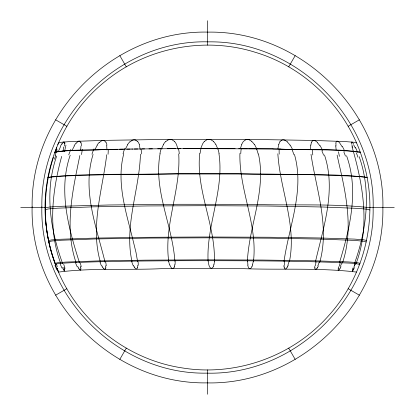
<?xml version="1.0" encoding="UTF-8"?>
<svg xmlns="http://www.w3.org/2000/svg" width="415" height="415" viewBox="0 0 415 415"><rect width="100%" height="100%" fill="white"/><g stroke="black" fill="none" stroke-linecap="round" stroke-linejoin="round"><path stroke-width="0.62" d="M46.143 225.802C39.586 171.779 62.608 115.391 105.145 81.428C146.168 47.601 204.305 36.281 255.023 52.217C308.444 68.065 351.655 113.43 364.899 167.551C378.407 219.156 364.142 276.883 328.115 316.235C292.393 356.495 235.772 376.618 182.652 367.981C127.384 359.904 78.025 321.008 57.265 269.148C55.138 264.459 54.126 263.888 58.785 263.608C63.075 263.136 67.386 262.923 71.691 262.7C107.698 261.118 143.751 260.994 179.783 260.713C233.697 260.734 287.647 260.511 341.529 262.685C347.438 263.286 353.979 262.737 359.561 264.469M140.436 154.219C139.461 190.039 123.971 225.677 132.017 261.575M64.735 270.834L64.543 269.714M106.977 149.981L106.686 145.359M137.801 265.159L137.713 266.57A8.565 6.863 54.9 0 1 137.573 267.608M80.972 146.09L80.593 150.723M352.304 271.042L352.501 269.989M55.034 263.401L57.685 262.721L65.912 262.072L97.956 260.926L145.364 260.153L202.919 259.832L262.633 260.049L314.492 260.802L348.403 261.943L357.17 262.607L360.002 263.302M239.906 153.436C239.019 189.956 257.782 224.655 253.472 261.336M356.495 272.079C318.953 267.525 279.777 270.149 241.893 268.598L161.482 268.676C127.415 270.253 92.265 267.737 58.51 272.1M338.126 269.127L338.23 270.217M314.845 266.005L314.793 267.364M366.512 240.446L363.452 239.761L354.239 239.092L319.524 237.966L269.444 237.245L203.692 237.001L143.766 237.323L93.489 238.127L60.04 239.284L51.393 239.937L48.524 240.627M64.372 143.746L64.315 142.298M277.946 148.648L278.647 144.555M283.985 261.502C289.001 226.185 304.812 190.246 294.417 154.375M214.405 261.388C215.447 224.733 195.74 190.158 199.755 153.327M106.707 154.774C102.521 190.158 89.956 226.751 100.461 262.171M366.191 241.976L363.348 241.188L354.363 240.41L320.691 239.087L271.156 238.189L208.439 237.821L150.225 238.07L95.626 238.947L60.984 240.249L52 240.991L48.778 241.779M45.126 209.782L48.176 208.973L57.467 208.185L93.354 206.826L147.221 205.949L207.5 205.69L267.784 206.027L323.02 207.007L357.533 208.372L366.824 209.17L369.874 209.985M105.685 268.194L104.948 269.491L103.46 268.308M351.406 142.558L351.484 144.005M310.711 145.022L310.57 149.218M45.111 207.853L49.437 207.033L62.063 206.26L108.922 204.989L179.067 204.279L251.552 204.32C290.811 205.856 330.885 203.231 369.889 207.687M174.715 264.853L174.45 266.259M338.23 268.168L338.479 266.741M335.782 143.139L336.259 141.691A5.177 2.293 64.8 0 1 338.292 141.484M79.846 155.526C72.703 190.392 64.06 227.908 76.111 262.705M315.379 262.062C323.378 227.301 336.373 190.438 324.473 154.987M63.894 146.853L63.713 147.74M240.524 148.295L241.753 144.207M63.666 147.973L62.847 151.6M160.138 153.472C153.197 190.278 172.536 225.21 174.907 261.45M61.679 156.413C52.15 191.082 47.834 229.236 60.798 263.603M213.86 264.786L213.44 266.186M289.385 261.761C296.875 225.304 280.104 189.878 277.853 153.789M137.521 267.608C137.427 269.117 135.586 269.377 134.802 267.768M339.423 262.794C349.829 228.499 359.151 190.786 346.561 155.76M123.753 153.856C116.392 181.666 125.527 210.327 132.286 237.281L136.042 252.626L137.624 261.751M352.766 269.024L353.196 267.597M47.886 177.61L51.621 176.749L61.218 176.053L103.963 174.762L168.319 173.999L238.309 173.927C281.043 175.493 324.561 172.661 367.062 177.319M53.442 157.389C42.18 192.01 42.496 230.465 55.48 264.562M200.86 148.191L202.53 144.098A13.436 12.626 14.4 0 1 204.413 141.38M47.912 177.454C90.423 172.635 133.926 175.125 176.697 173.693L247.62 173.792L309.476 174.642L351.754 176.069L363.213 176.925L367.156 177.812M319.711 262.389C329.858 226.445 316.287 189.92 311.011 154.364M54.962 152.559L56.648 147.647M93.074 154.453C81.833 190.449 96.602 227.415 105.099 262.27M356.179 258.587C367.099 225.962 370.932 189.598 359.172 156.647M354.405 263.888L356.08 258.882M252.574 264.962L252.055 266.29M56.679 156.092C44.281 191.149 50.231 229.661 62.717 263.816M70.197 155.215C57.944 190.708 68.693 228.598 79.55 262.975M342.391 263.188C353.378 230.948 346.624 196.139 339.039 163.935L337.12 155.127M355.873 264.101C370.434 226.123 363.032 184.488 351.987 146.645M161.648 148.331L163.655 144.233M57.81 144.565L58.333 143.3M58.619 150.925L60.434 146.9M288.207 265.372L287.605 266.695M174.113 267.291C173.797 268.879 171.722 268.962 171.084 267.416A8.388 7.766 26.8 0 1 170.456 266.446L169.808 264.931M311.349 142.397L312.35 140.95M125.569 148.71L127.763 144.602M354.488 267.499L353.808 268.972M72.236 150.054L74.301 146.033M318.341 265.989L317.693 267.307M95.071 149.296L97.24 145.286M341 266.601L340.274 268.08M54.764 152.336C69.736 149.525 85.469 150.629 100.689 149.665M54.868 152.051C71.032 149.364 87.881 150.401 104.258 149.582M353.305 269.958L352.574 271.12M58.51 142.905L61.773 142.2L70.835 141.52L104.061 140.374L152.969 139.622L211.619 139.378L267.141 139.673L314.331 140.457L345.244 141.582L353.585 142.241L356.49 142.905M80.692 270.056L80.8 268.93M119.811 359.385L126.305 348.133M288.695 66.867L295.19 55.615M61.944 144.161L63.096 142.589M339.688 269.102L338.619 270.336M279.845 141.831L281.266 140.4M286.983 267.753C286.35 269.268 284.524 269.434 284.275 267.815M317.06 268.355L315.618 269.626L314.861 268.412M76.236 143.232L77.761 141.733M99.418 142.49L101.265 140.996M204.471 141.427L206.504 139.938M129.968 141.92L132.037 140.41M165.798 141.556L167.919 140.057M55.615 295.19L66.867 288.695M348.133 126.305L359.385 119.811M245.187 140.042L243.356 141.541A13.477 11.931 44.8 0 0 241.821 144.238M100.71 149.582L108.673 149.483M105 149.488L112.46 149.405M109.436 149.4L114.001 149.379M113.238 149.327L117.912 149.307M114.784 149.296L120.298 149.265M119.51 149.218L130.113 149.11M120.309 149.208L123.53 149.156M126.803 149.104L132.624 149.026M131.783 149.089L152.44 148.809M134.31 149.006L137.707 148.964M141.997 148.912L144.586 148.886M148.949 148.886L162.141 148.726M157.731 148.803L175.421 148.643M167.468 148.731L180.717 148.622M178.979 148.669L235.134 148.606M183.383 148.653L272.971 148.876M20.75 207.5L45.111 207.5M369.889 207.5L394.25 207.5M238.718 148.71L247.579 148.762M248.461 148.772L280.659 148.964M273.044 149.011C301.938 150.054 331.435 148.285 360.101 151.968M280.732 149.11C307.136 150.386 334.117 148.648 360.267 152.435M80.318 270.181L79.224 269.045M210.82 139.725L213.3 141.235M249.291 139.86L251.843 141.385M284.918 140.228L287.362 141.764M135.798 140.156L137.619 141.603M315.301 140.825L317.444 142.35M55.615 119.811L66.867 126.305M348.133 288.695L359.385 295.19M338.303 141.572L340.03 143.102M64.47 270.964L63.728 269.911M352.413 142.449L353.637 144.036M174.29 141.271L172.121 139.829A5.172 4.612 -30 0 0 167.893 139.99M290.21 145.037L292.798 149.877M320.126 145.634L322.73 150.484M254.654 144.648L256.932 149.177M102.785 267.302L102.012 265.88M342.37 146.396L344.808 151.252M134.154 266.793L133.381 265.299M78.591 268.049L77.828 266.632M119.811 55.615L126.305 66.867M288.695 348.133L295.19 359.385M215.888 144.493L217.828 149.011M105.706 142.158L104.419 140.726A5.177 3.413 -59.2 0 0 101.25 140.893M63.179 268.92L62.483 267.514M355.479 147.377L357.533 152.129M58.463 271.799L57.042 268.137M57.602 269.854L57.016 268.458M55.428 264.459C49.712 249.228 46.314 233.137 45.411 216.889M55.75 264.728C51.102 252.387 47.803 239.522 46.283 226.414M139.269 144.804L140.208 149.426M63.827 267.229L64.252 268.645M258.431 153.97C266.57 190.158 249.145 225.298 247.382 261.16M80.723 142.89L80.028 141.453A5.167 2.423 -64.4 0 0 77.771 141.598M178.014 149.099L176.489 144.477A14.027 12.569 -38.2 0 0 174.31 141.256M168.718 261.191C163.718 225.029 180.982 190.039 178.725 153.887M80.396 266.389L80.666 267.805M247.745 265.086L248.066 266.435A8.357 7.423 -42.7 0 0 248.471 267.447C248.907 269.138 250.976 268.811 251.49 267.353A8.57 7.844 -32.2 0 0 252.014 266.274M218.97 153.804C224.328 190.08 206.416 224.899 208.071 261.051M284.036 266.793L283.896 265.439M336.14 149.696L335.714 145.769M105.628 265.683L105.721 267.099M207.5 20.75L207.5 45.111M207.5 369.889L207.5 394.25M356.449 153.068A43.248 16.185 72.7 0 1 357.943 157.249M354.514 265.88A26.653 2.163 -70.7 0 1 355.458 263.053M352.657 269.786A8.419 1.504 -68.9 0 1 352.916 268.858M353.746 268.853A8.508 2.345 -68.2 0 1 353.269 269.802M355.188 263.841A27.354 9.125 -69.2 0 1 353.912 266.99M352.475 147.341A13.405 2.08 71.6 0 1 351.92 144.814M351.464 142.667A5.188 1.126 67.3 0 1 351.536 142.236M351.785 142.003A5.188 1.126 67.3 0 1 352.377 142.314M353.622 144.83A14.224 3.818 69.8 0 1 355.276 147.973M343.77 151.791A43.336 25.6 69.6 0 1 345.436 156.107M339.325 266.228A27.032 8.637 -70.1 0 1 340.253 262.55M338.22 269.05A8.362 3.434 -67.5 0 1 338.334 268.1M340.196 268.017A8.559 4.259 -66.1 0 1 339.641 268.993M341.742 263.048A27.447 15.122 -66.7 0 1 340.419 266.321M339.434 156.388A40.52 10.162 74.1 0 1 338.484 151.719M336.015 146.028A13.358 5.245 69.7 0 1 335.994 143.403M339.906 143.517A14.032 6.905 67.1 0 1 342.095 146.718M321.874 150.821A43.425 33.283 63.6 0 1 323.576 155.2M315.473 265.74A26.934 14.541 -67.8 0 1 316.059 261.927M314.923 268.344A8.466 5.198 -64.2 0 1 314.876 267.322M317.615 267.265A8.466 5.805 -61.5 0 1 316.998 268.303M319.151 262.301A27.027 19.692 -61.5 0 1 317.823 265.808M312.811 154.966A41.059 19.847 71.9 0 1 312.282 150.137M310.923 145.162A13.316 8.02 66.1 0 1 311.468 142.516M312.339 140.934A5.177 3.299 59.9 0 1 315.301 140.758M317.293 142.615A14.079 9.607 62 0 1 319.851 145.847M292.217 150.074A43.513 38.694 51 0 1 293.82 154.499M284.327 265.294A26.83 19.422 -62.9 0 1 284.493 261.424M284.311 267.794A8.409 6.536 -57.3 0 1 284.088 266.772M287.538 266.669A8.518 7.055 -52.2 0 1 286.931 267.717M288.996 261.709A27.12 23.328 -50.7 0 1 287.839 265.268M279.217 154.126A40.976 27.961 67.8 0 1 279.171 149.151M278.797 144.633A13.41 10.323 59.2 0 1 279.897 141.873M281.245 140.369A5.177 4.077 50.8 0 1 284.923 140.171M287.221 141.94A14.126 11.667 52 0 1 289.971 145.183M256.667 149.265A42.833 40.686 21.6 0 1 258.177 154.022M247.973 265.019A26.731 22.955 -52.7 0 1 247.698 261.113M253.295 261.315A27.214 25.403 -26.5 0 1 252.393 264.915M240.778 153.617A40.888 34.113 59.5 0 1 241.25 148.554M245.156 139.995A5.172 4.575 33.1 0 1 249.306 139.808M251.739 141.494A14.172 12.932 31.4 0 1 254.488 144.736M217.948 148.975A42.921 40.649 -25.2 0 1 219.125 153.768M208.18 261.035A26.633 24.905 -29.2 0 0 208.885 264.962L209.336 266.316A8.305 7.797 -12.3 0 0 209.845 267.333L211.458 268.515L212.994 267.187A8.461 7.952 4.5 0 0 213.429 266.181M214.451 261.393A26.752 25.237 14.9 0 1 213.896 264.791M200.103 153.394A40.789 37.879 40.4 0 1 201.078 148.259M206.468 139.881A5.182 4.767 2.2 0 1 210.841 139.679M213.248 141.282A14.219 13.316 -5.3 0 1 215.805 144.534M178.528 148.912A43.01 37.806 -52.7 0 1 179.296 153.757M169.662 264.978A26.991 25.59 13.4 0 1 168.625 261.206M174.466 266.264A8.513 7.672 38.1 0 1 174.139 267.276M175.166 261.476A26.845 23.868 45.3 0 1 174.959 264.91M159.957 153.441A40.712 39.041 -2.1 0 1 161.373 148.243M163.583 144.197A13.394 12.445 -26.2 0 1 165.704 141.468M141.11 149.052A43.098 32.344 -64.4 0 1 141.401 153.955M133.08 265.403A26.892 24.117 45.5 0 1 131.742 261.621M134.735 267.774A8.336 7.086 49.9 0 1 134.112 266.819M138.091 261.803A26.944 20.869 59.1 0 1 138.247 265.278M123.068 153.732A40.629 37.506 -42.7 0 1 124.842 148.461M127.638 144.534A13.347 11.413 -50.5 0 1 129.848 141.79M132.017 140.332A5.172 4.15 -49.2 0 1 135.819 140.125M137.713 141.515A14.074 11.174 -55.3 0 1 139.399 144.731M108.248 149.296A43.186 24.62 -70 0 1 108.035 154.302M101.587 266.057A26.793 21.015 59.7 0 1 100.031 262.259M103.402 268.36A8.435 6.059 60.6 0 1 102.723 267.338M105.804 267.13A8.476 5.494 62.8 0 1 105.768 268.214M105.747 262.363A27.037 16.434 65.6 0 1 106.276 265.896M91.959 154.219A40.54 33.397 -60.3 0 1 93.977 148.866M97.074 145.167A13.441 9.716 -61.9 0 1 99.289 142.298M105.887 141.956A14.12 8.995 -63.6 0 1 106.94 145.188M82.269 149.327A43.274 15.153 -72.9 0 1 81.527 154.556M77.299 266.938A27.167 16.885 66.2 0 1 75.535 262.861M79.166 269.127A8.378 4.503 65.8 0 1 78.523 268.111M80.785 267.867A8.523 3.844 66.7 0 1 80.915 268.962M80.354 263.141A27.131 10.847 68.7 0 1 81.241 266.783M68.75 154.837A40.452 27.006 -68.2 0 1 70.892 149.364M74.119 145.841A13.399 7.237 -67.5 0 1 76.127 142.947M81.018 142.48A14.167 6.184 -67.9 0 1 81.361 145.743M65.959 145.074A43.362 4.591 -74.3 0 1 64.455 151.74M61.97 268.049A27.068 11.221 69.3 0 1 60.175 263.888M63.697 270.056A8.326 2.666 68.2 0 1 63.127 269.034M64.424 268.796A8.575 1.919 68.4 0 1 64.719 269.921M63.723 264.303A27.224 4.492 69.9 0 1 65.031 268.406M55.045 155.438A40.369 18.784 -72.1 0 1 57.203 149.748M60.294 146.537A13.467 4.311 -70.5 0 1 61.913 143.673M64.201 142.112A5.167 1.276 -67.2 0 1 64.289 142.324M63.147 142.371A5.167 1.276 -67.2 0 1 63.957 141.935M64.885 142.739A14.084 2.889 -70.2 0 1 64.512 145.935M56.056 150.562A13.762 0.529 -70.8 0 1 56.767 148.606M54.526 159.261A43.456 6.35 -74.6 0 1 55.729 155.335M56.808 269.859A26.97 4.85 70.6 0 1 54.993 265.341M58.152 271.369A8.409 0.685 69 0 1 57.701 270.341M57.327 266.612A27.317 2.2 69.8 0 1 56.383 264.106M32.121 206.53C29.714 300.891 112.149 384.243 206.53 382.879C300.891 385.286 384.243 302.851 382.879 208.47C385.286 114.109 302.851 30.757 208.47 32.121C114.109 29.714 30.757 112.149 32.121 206.53M41.863 206.582C39.358 295.402 117.741 374.662 206.582 373.137C295.402 375.642 374.662 297.259 373.137 208.418C375.642 119.598 297.259 40.338 208.418 41.863C119.598 39.358 40.338 117.741 41.863 206.582"/></g></svg>
